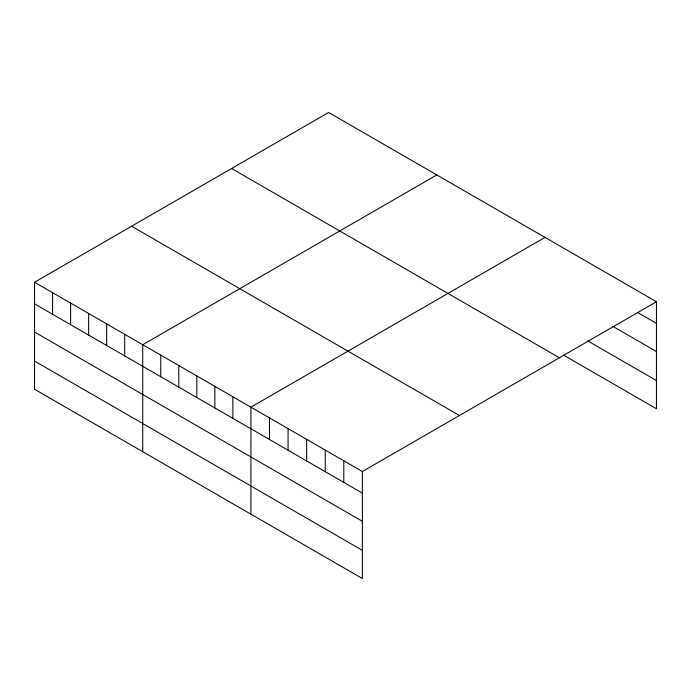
<?xml version="1.0" encoding="UTF-8"?>
<svg xmlns="http://www.w3.org/2000/svg" width="691" height="691" viewBox="0 0 691 691"><rect width="100%" height="100%" fill="white"/><g stroke="black" fill="none" stroke-linecap="round" stroke-linejoin="round"><path stroke-width="1.04" d="M34.55 282.256L362.378 471.53L362.378 578.522L34.55 389.258L34.55 282.256L328.622 112.478L656.45 301.742L656.45 408.744L563.562 355.122M436.807 174.935L142.735 344.714L142.735 451.715M544.992 237.393L250.919 407.172L250.919 514.173M362.378 471.53L656.45 301.742M637.871 312.617L656.45 323.345M612.796 326.325L656.45 351.529M587.713 340.879L656.45 380.56M231.58 168.5L559.408 357.774M131.592 226.225L459.42 415.498M34.55 303.859L362.378 493.124M34.55 332.034L362.378 521.308M34.55 361.073L362.378 550.347M343.798 460.802L343.798 482.404M325.228 450.074L325.228 471.677M306.649 439.346L306.649 460.949M288.069 428.627L288.069 450.221M269.499 417.9L269.499 439.502M232.884 396.764L232.884 418.366M214.858 386.355L214.858 407.958M196.823 375.947L196.823 397.541M178.796 365.53L178.796 387.133M160.761 355.122L160.761 376.725M124.7 334.306L124.7 355.908M106.673 323.898L106.673 345.491M88.638 313.481L88.638 335.083M70.612 303.073L70.612 324.675M52.576 292.664L52.576 314.267"/></g></svg>
